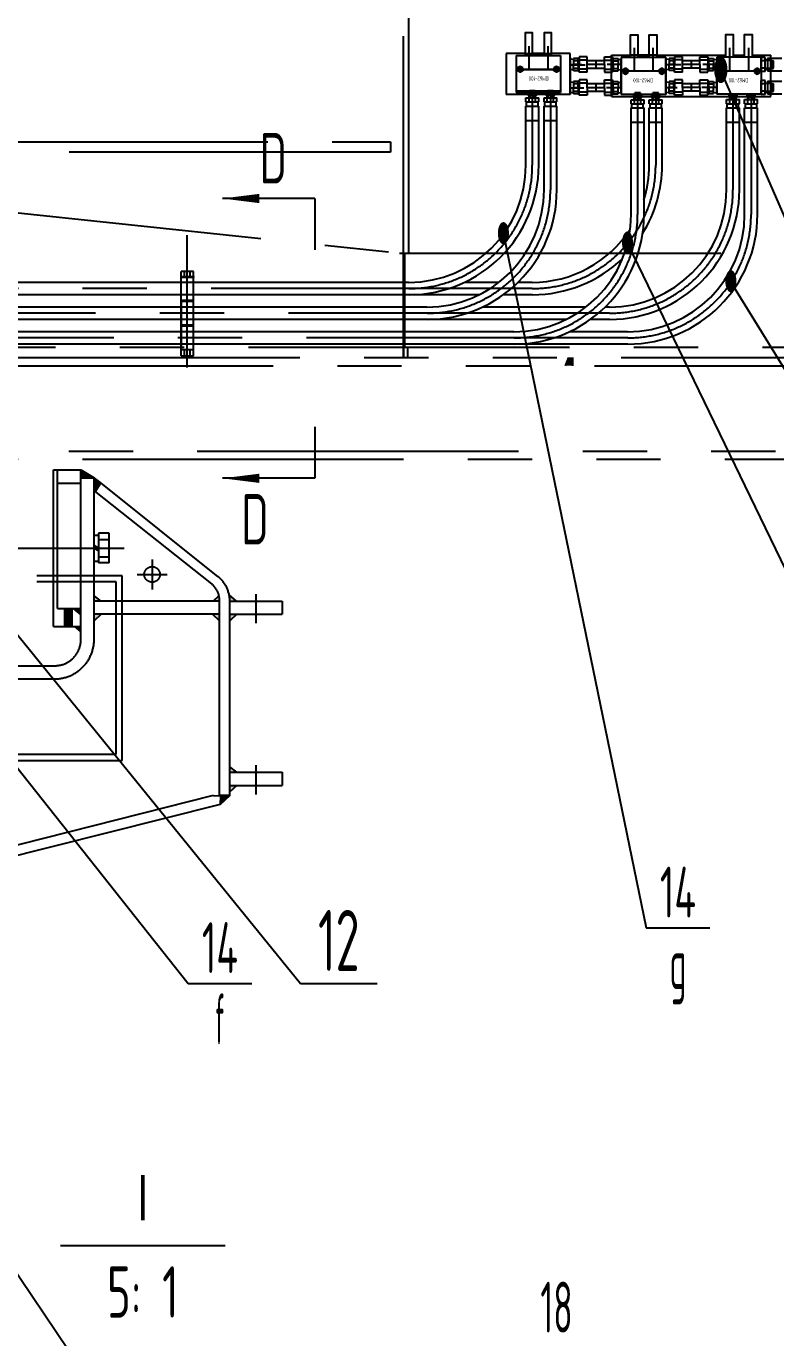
# Model space of a CAD drawing. Header units: millimetres. Extents: x 97 to 21097, y 66 to 14916.
# Drawn here: x 10329 to 12152, y 5263 to 8451 of the extents above; entities that cross this region are included whole.
import ezdxf
from ezdxf.enums import TextEntityAlignment as Align

# ---------------------------------------------------------------- set-up
doc = ezdxf.new("R2010")
doc.units = ezdxf.units.MM
doc.header["$LTSCALE"] = 500
doc.header["$MEASUREMENT"] = 0
doc.linetypes.add('G', pattern=[2, 1.25, -0.25, 0.25, -0.25])
doc.linetypes.add('K', pattern=[2.5, 1.25, -0.25, 0.25, -0.25, 0.25, -0.25])
for name, color, linetype in [('01', 7, 'Continuous'), ('02', 1, 'Continuous'), ('05', 4, 'G'), ('07', 6, 'K'), ('11', 3, 'Continuous')]:
    doc.layers.add(name, color=color, linetype=linetype)
doc.styles.get("Standard").update_dxf_attribs({"font": 'isocp', "width": 0.707, "bigfont": 'intecad.shx'})

# ---------------------------------------------------------------- blocks, each defined once
blk = doc.blocks.new('*U119')
at = {"layer": '01'}
for p, q in [((0, 7.1), (-6.5, 3.4)), ((-6.5, 3.4), (-6.5, 0)), ((-6.5, -3.4), (-6.5, 0)), ((6.5, 3.4), (0, 7.1)), ((6.5, 0), (6.5, 3.4)), ((6.5, 0), (6.5, -3.4)), ((0, -7.1), (-6.5, -3.4)), ((6.5, -3.4), (0, -7.1))]:
    blk.add_line(p, q, dxfattribs=at)
at = {"layer": '05'}
for p, q in [((-8.2, 0), (9, 0)), ((0, 8.7), (0, -8.3))]:
    blk.add_line(p, q, dxfattribs=at)

msp = doc.modelspace()

# ---------------------------------------------------------------- hatches: boundary and pattern name
at = {"layer": '07', "linetype": 'K', "ltscale": 1.25}
for points in [[(11639.6, 7626), (11658.7, 7626), (11658.7, 7646), (11647.6, 7646)], [(11647.6, 7646), (11658.7, 7646), (11658.7, 7626), (11639.6, 7626)], [(10494.2, 7353.5), (10462.2, 7372.5), (10462.2, 7353.5)], [(10510.5, 7340.9), (10494.2, 7353.5), (10494.2, 7321.5), (10497.1, 7319.2)], [(10443.4, 7035.5), (10462.2, 7019.9), (10462.2, 7035.5)], [(10462.2, 6978.9), (10462.2, 6991.5), (10446.2, 6991.5)], [(10824.2, 6580.7), (10801.5, 6580.7), (10801.5, 6580.4), (10801.1, 6559.2)]]:
    msp.add_hatch(color=6, dxfattribs=at).paths.add_polyline_path(points)
h = msp.add_hatch(color=6, dxfattribs=at)
h.paths.add_polyline_path([(10494.2, 7066.8), (10494.2, 7053.7), (10511.4, 7053.7)])
h.paths.add_polyline_path([(10494.2, 7005.8), (10511, 7021.7), (10494.2, 7021.7)])
h = msp.add_hatch(color=6, dxfattribs=at)
edge = h.paths.add_edge_path()
edge.add_line((10783.7, 7053.7), (10799.2, 7053.7))
edge.add_line((10799.2, 7053.7), (10799.2, 7055.5))
edge.add_ellipse((10748.2, 7055.5), major_axis=(-36.1, 36.1), ratio=1, start_angle=225, end_angle=238.2244)
edge.add_line((10797.9, 7067.2), (10783.7, 7053.7))
h.paths.add_polyline_path([(10799.2, 7005.8), (10799.2, 7021.7), (10781.9, 7021.7)])
h = msp.add_hatch(color=6, dxfattribs=at)
edge = h.paths.add_edge_path()
edge.add_line((10840.2, 7053.7), (10822.7, 7068.5))
edge.add_ellipse((10748.2, 7053.7), major_axis=(-53.7, 53.7), ratio=1, start_angle=225, end_angle=236.2577, ccw=False)
edge.add_line((10824.2, 7053.7), (10840.2, 7053.7))
h.paths.add_polyline_path([(10841.6, 7021.7), (10824.2, 7021.7), (10824.2, 7005.8)])
h = msp.add_hatch(color=6, dxfattribs=at)
h.paths.add_polyline_path([(10841.3, 6637.7), (10824.2, 6650.9), (10824.2, 6637.7)])
h.paths.add_polyline_path([(10841.6, 6605.7), (10824.2, 6605.7), (10824.2, 6589.8)])

# ---------------------------------------------------------------- linework, layer by layer
at = {"ltscale": 1.25}
for p, q in [((11714.3, 8367), (11714.3, 8349)), ((11946.3, 8367.3), (11946.3, 8349.3)), ((11714.3, 8311), (11714.3, 8293)), ((11946.3, 8311.3), (11946.3, 8293.3)), ((11551.9, 8277.2), (11551.9, 8282.8)), ((11559.9, 8285.6), (11559.9, 8272)), ((11567.9, 8277.2), (11567.9, 8282.8)), ((11595.9, 8277.2), (11595.9, 8282.8)), ((11603.9, 8285.6), (11603.9, 8272)), ((11611.9, 8277.2), (11611.9, 8282.8)), ((11807.9, 8272.8), (11807.9, 8278.4)), ((11815.9, 8281.2), (11815.9, 8267.6)), ((11823.9, 8272.8), (11823.9, 8278.4)), ((11851.9, 8272.8), (11851.9, 8278.4)), ((11859.9, 8281.2), (11859.9, 8267.6)), ((11867.9, 8272.8), (11867.9, 8278.4)), ((12039.9, 8273.1), (12039.9, 8278.7)), ((12047.9, 8281.5), (12047.9, 8267.9)), ((12055.9, 8273.1), (12055.9, 8278.7)), ((12083.9, 8273.1), (12083.9, 8278.7)), ((12091.9, 8281.5), (12091.9, 8267.9)), ((12099.9, 8273.1), (12099.9, 8278.7))]:
    msp.add_line(p, q, dxfattribs=at)
for points in [[(11569.4, 8289), (11569.4, 8282.8), (11550.4, 8282.8), (11550.4, 8289)], [(11613.4, 8289), (11613.4, 8282.8), (11594.4, 8282.8), (11594.4, 8289)], [(11825.4, 8284.6), (11825.4, 8278.4), (11806.4, 8278.4), (11806.4, 8284.6)], [(11869.4, 8284.6), (11869.4, 8278.4), (11850.4, 8278.4), (11850.4, 8284.6)], [(12057.4, 8284.9), (12057.4, 8278.7), (12038.4, 8278.7), (12038.4, 8284.9)], [(12101.4, 8284.9), (12101.4, 8278.7), (12082.4, 8278.7), (12082.4, 8284.9)]]:
    msp.add_lwpolyline(points, close=True, dxfattribs=at)
at = {"layer": '01', "ltscale": 1.25}
for p, q in [((11496.3, 8385.3), (11496.3, 8285.3)), ((11542.3, 8385.3), (11496.3, 8385.3)), ((11520.3, 8380), (11628.3, 8380)), ((11520.3, 8380), (11520.3, 8290)), ((11542.3, 8385.3), (11606.4, 8385.3)), ((11588.3, 8385.3), (11560.4, 8385.3)), ((11652.3, 8385.3), (11606.4, 8385.3)), ((11628.3, 8380), (11628.3, 8290)), ((11652.3, 8285.3), (11652.3, 8385.3)), ((11652.3, 8375.3), (11652.3, 8285.3)), ((11652.3, 8288.8), (11652.3, 8371.8)), ((11660.3, 8371), (11652.3, 8370.2)), ((11652.3, 8345.9), (11652.3, 8370.2)), ((11652.3, 8357.7), (11688.7, 8357.7)), ((11660.3, 8372.8), (11660.3, 8358)), ((11671.7, 8372.8), (11660.3, 8372.8)), ((11671.7, 8367), (11660.3, 8367)), ((11660.3, 8343.2), (11660.3, 8358)), ((11671.7, 8358), (11671.7, 8372.8)), ((11671.7, 8371.1), (11673.8, 8371.1)), ((11671.7, 8358), (11671.7, 8343.2)), ((11673.8, 8376.7), (11673.8, 8358)), ((11693.3, 8376.7), (11673.8, 8376.7)), ((11693.3, 8369), (11673.8, 8369)), ((11673.8, 8339.4), (11673.8, 8358)), ((11693.3, 8339.4), (11693.3, 8376.7)), ((11735.3, 8367), (11693.3, 8367)), ((11735.3, 8358), (11735.3, 8376.7)), ((11735.3, 8376.7), (11754.8, 8376.7)), ((11735.3, 8369), (11754.8, 8369)), ((11735.3, 8358), (11735.3, 8339.4)), ((11776.3, 8358), (11742.3, 8358)), ((11752.3, 8280.9), (11752.3, 8380.9)), ((11752.3, 8380.9), (11798.3, 8380.9)), ((11754.8, 8376.7), (11754.8, 8358)), ((11756.9, 8371.1), (11754.8, 8371.1)), ((11754.8, 8339.4), (11754.8, 8358)), ((11776.3, 8358), (11755, 8358)), ((11756.9, 8358), (11756.9, 8372.8)), ((11756.9, 8372.8), (11768.3, 8372.8)), ((11756.9, 8367), (11768.3, 8367)), ((11756.9, 8358), (11756.9, 8343.2)), ((11768.3, 8372.8), (11768.3, 8358)), ((11768.3, 8371), (11776.3, 8370.2)), ((11768.3, 8343.2), (11768.3, 8358)), ((11776.3, 8375.6), (11776.3, 8285.6)), ((11776.3, 8375.6), (11776.3, 8285.6)), ((11884.3, 8375.6), (11776.3, 8375.6)), ((11776.3, 8288.8), (11776.3, 8371.8)), ((11776.3, 8371.8), (11776.3, 8288.8)), ((11776.3, 8345.9), (11776.3, 8370.2)), ((11862.4, 8380.9), (11798.3, 8380.9)), ((11816.4, 8380.9), (11844.3, 8380.9)), ((11862.4, 8380.9), (12030.3, 8380.9)), ((11884.3, 8375.6), (11884.3, 8285.6)), ((11884.3, 8289.1), (11884.3, 8372.1)), ((11892.3, 8371.3), (11884.3, 8370.5)), ((11884.3, 8346.2), (11884.3, 8370.5)), ((11884.3, 8358), (11920.7, 8358)), ((11892.3, 8373.1), (11892.3, 8358.3)), ((11903.7, 8373.1), (11892.3, 8373.1)), ((11903.7, 8367.3), (11892.3, 8367.3)), ((11892.3, 8343.5), (11892.3, 8358.3)), ((11903.7, 8358.3), (11903.7, 8373.1)), ((11903.7, 8371.4), (11905.8, 8371.4)), ((11903.7, 8358.3), (11903.7, 8343.5)), ((11905.8, 8377), (11905.8, 8358.3)), ((11925.3, 8377), (11905.8, 8377)), ((11925.3, 8369.3), (11905.8, 8369.3)), ((11905.8, 8339.7), (11905.8, 8358.3)), ((11925.3, 8339.7), (11925.3, 8377)), ((11967.3, 8367.3), (11925.3, 8367.3)), ((11967.3, 8358.3), (11967.3, 8377)), ((11967.3, 8377), (11986.8, 8377)), ((11967.3, 8369.3), (11986.8, 8369.3)), ((11967.3, 8358.3), (11967.3, 8339.7)), ((12008.3, 8358.3), (11974.3, 8358.3)), ((11986.8, 8377), (11986.8, 8358.3)), ((11988.9, 8371.4), (11986.8, 8371.4)), ((11986.8, 8339.7), (11986.8, 8358.3)), ((12008.3, 8358.3), (11987, 8358.3)), ((11988.9, 8358.3), (11988.9, 8373.1)), ((11988.9, 8373.1), (12000.3, 8373.1)), ((11988.9, 8367.3), (12000.3, 8367.3)), ((11988.9, 8358.3), (11988.9, 8343.5)), ((12000.3, 8373.1), (12000.3, 8358.3)), ((12000.3, 8371.3), (12008.3, 8370.5)), ((12000.3, 8343.5), (12000.3, 8358.3)), ((12008.3, 8375.9), (12008.3, 8285.9)), ((12116.3, 8375.9), (12008.3, 8375.9)), ((12008.3, 8289.1), (12008.3, 8372.1)), ((12008.3, 8372.1), (12008.3, 8289.1)), ((12008.3, 8346.2), (12008.3, 8370.5)), ((12048.4, 8380.9), (12076.3, 8380.9)), ((12094.4, 8380.9), (12140.3, 8380.9)), ((12116.3, 8375.9), (12116.3, 8285.9)), ((12116.3, 8341), (12116.3, 8375.6)), ((12116.3, 8341), (12116.3, 8375.6)), ((12126.3, 8375.6), (12116.3, 8375.6)), ((12126.3, 8367), (12116.3, 8367)), ((12126.3, 8341), (12126.3, 8375.6)), ((12126.3, 8369.3), (12140.3, 8369.3)), ((12131.6, 8373.9), (12131.6, 8342.7)), ((12131.6, 8373.9), (12166.6, 8373.9)), ((12140.3, 8280.9), (12140.3, 8380.9)), ((12140.3, 8369.3), (12141.3, 8368.3)), ((12141.3, 8348.3), (12141.3, 8368.3)), ((12144.3, 8348.3), (12144.3, 8368.3)), ((12144.3, 8368.3), (12146.3, 8366.8)), ((12146.3, 8349.8), (12146.3, 8366.8)), ((11660.3, 8345.1), (11652.3, 8345.9)), ((11671.7, 8349), (11660.3, 8349)), ((11671.7, 8343.2), (11660.3, 8343.2)), ((11671.7, 8344.6), (11673.8, 8344.6)), ((11693.3, 8347), (11673.8, 8347)), ((11693.3, 8339.4), (11673.8, 8339.4)), ((11735.3, 8349), (11693.3, 8349)), ((11735.3, 8347), (11754.8, 8347)), ((11735.3, 8339.4), (11754.8, 8339.4)), ((11756.9, 8344.6), (11754.8, 8344.6)), ((11756.9, 8349), (11768.3, 8349)), ((11756.9, 8343.2), (11768.3, 8343.2)), ((11768.3, 8345.1), (11776.3, 8345.9)), ((11892.3, 8345.4), (11884.3, 8346.2)), ((11903.7, 8349.3), (11892.3, 8349.3)), ((11903.7, 8343.5), (11892.3, 8343.5)), ((11903.7, 8344.9), (11905.8, 8344.9)), ((11925.3, 8347.3), (11905.8, 8347.3)), ((11925.3, 8339.7), (11905.8, 8339.7)), ((11967.3, 8349.3), (11925.3, 8349.3)), ((11967.3, 8347.3), (11986.8, 8347.3)), ((11967.3, 8339.7), (11986.8, 8339.7)), ((11988.9, 8344.9), (11986.8, 8344.9)), ((11988.9, 8349.3), (12000.3, 8349.3)), ((11988.9, 8343.5), (12000.3, 8343.5)), ((12000.3, 8345.4), (12008.3, 8346.2)), ((12126.3, 8349.7), (12116.3, 8349.7)), ((12126.3, 8341), (12116.3, 8341)), ((12126.3, 8347.3), (12140.3, 8347.3)), ((12131.6, 8342.7), (12166.6, 8342.7)), ((12140.3, 8347.3), (12141.3, 8348.3)), ((12144.3, 8348.3), (12146.3, 8349.8)), ((11520.3, 8294.1), (11628.3, 8294.1)), ((11552.4, 8289), (11553.2, 8294.1)), ((11566.7, 8294.1), (11553.2, 8294.1)), ((11567.4, 8289), (11566.7, 8294.1)), ((11596.4, 8289), (11597.2, 8294.1)), ((11610.7, 8294.1), (11597.2, 8294.1)), ((11611.4, 8289), (11610.7, 8294.1)), ((11660.3, 8315), (11652.3, 8314.2)), ((11652.3, 8289.9), (11652.3, 8314.2)), ((11652.3, 8302), (11680.7, 8302)), ((11652.3, 8301.7), (11685.3, 8301.7)), ((11671.7, 8316.8), (11660.3, 8316.8)), ((11660.3, 8316.8), (11660.3, 8302)), ((11671.7, 8311), (11660.3, 8311)), ((11660.3, 8287.2), (11660.3, 8302)), ((11671.7, 8293), (11660.3, 8293)), ((11671.7, 8302), (11671.7, 8316.8)), ((11671.7, 8315.1), (11673.8, 8315.1)), ((11671.7, 8302), (11671.7, 8287.2)), ((11673.8, 8320.7), (11673.8, 8302)), ((11693.3, 8320.7), (11673.8, 8320.7)), ((11693.3, 8313), (11673.8, 8313)), ((11673.8, 8283.4), (11673.8, 8302)), ((11693.3, 8291), (11673.8, 8291)), ((11693.3, 8302), (11693.3, 8320.7)), ((11735.3, 8311), (11693.3, 8311)), ((11693.3, 8302), (11693.3, 8283.4)), ((11735.3, 8293), (11693.3, 8293)), ((11735.3, 8302), (11735.3, 8320.7)), ((11735.3, 8320.7), (11754.8, 8320.7)), ((11735.3, 8313), (11754.8, 8313)), ((11735.3, 8302), (11735.3, 8283.4)), ((11735.3, 8291), (11754.8, 8291)), ((11776.3, 8302), (11740, 8302)), ((11776.3, 8302), (11748, 8302)), ((11754.8, 8320.7), (11754.8, 8302)), ((11756.9, 8315.1), (11754.8, 8315.1)), ((11754.8, 8283.4), (11754.8, 8302)), ((11756.9, 8316.8), (11768.3, 8316.8)), ((11756.9, 8302), (11756.9, 8316.8)), ((11756.9, 8311), (11768.3, 8311)), ((11756.9, 8302), (11756.9, 8287.2)), ((11756.9, 8293), (11768.3, 8293)), ((11768.3, 8316.8), (11768.3, 8302)), ((11768.3, 8315), (11776.3, 8314.2)), ((11768.3, 8287.2), (11768.3, 8302)), ((11776.3, 8289.9), (11776.3, 8314.2)), ((11892.3, 8315.3), (11884.3, 8314.5)), ((11884.3, 8290.2), (11884.3, 8314.5)), ((11903.7, 8317.1), (11892.3, 8317.1)), ((11892.3, 8317.1), (11892.3, 8302.3)), ((11903.7, 8311.3), (11892.3, 8311.3)), ((11892.3, 8287.5), (11892.3, 8302.3)), ((11903.7, 8293.3), (11892.3, 8293.3)), ((11903.7, 8302.3), (11903.7, 8317.1)), ((11903.7, 8315.4), (11905.8, 8315.4)), ((11903.7, 8302.3), (11903.7, 8287.5)), ((11925.3, 8321), (11905.8, 8321)), ((11905.8, 8321), (11905.8, 8302.3)), ((11925.3, 8313.3), (11905.8, 8313.3)), ((11905.8, 8283.7), (11905.8, 8302.3)), ((11925.3, 8291.3), (11905.8, 8291.3)), ((11925.3, 8302.3), (11925.3, 8321)), ((11967.3, 8311.3), (11925.3, 8311.3)), ((11925.3, 8302.3), (11925.3, 8283.7)), ((11967.3, 8293.3), (11925.3, 8293.3)), ((11967.3, 8302.3), (11967.3, 8321)), ((11967.3, 8321), (11986.8, 8321)), ((11967.3, 8313.3), (11986.8, 8313.3)), ((11967.3, 8302.3), (11967.3, 8283.7)), ((11967.3, 8291.3), (11986.8, 8291.3)), ((12008.3, 8302.3), (11972, 8302.3)), ((12008.3, 8302.3), (11980, 8302.3)), ((11986.8, 8321), (11986.8, 8302.3)), ((11988.9, 8315.4), (11986.8, 8315.4)), ((11986.8, 8283.7), (11986.8, 8302.3)), ((11988.9, 8317.1), (12000.3, 8317.1)), ((11988.9, 8302.3), (11988.9, 8317.1)), ((11988.9, 8311.3), (12000.3, 8311.3)), ((11988.9, 8302.3), (11988.9, 8287.5)), ((11988.9, 8293.3), (12000.3, 8293.3)), ((12000.3, 8317.1), (12000.3, 8302.3)), ((12000.3, 8315.3), (12008.3, 8314.5)), ((12000.3, 8287.5), (12000.3, 8302.3)), ((12008.3, 8290.2), (12008.3, 8314.5)), ((12126.3, 8319.6), (12116.3, 8319.6)), ((12116.3, 8285), (12116.3, 8319.6)), ((12116.3, 8285), (12116.3, 8319.6)), ((12126.3, 8311), (12116.3, 8311)), ((12126.3, 8293.7), (12116.3, 8293.7)), ((12126.3, 8285), (12126.3, 8319.6)), ((12126.3, 8313.3), (12140.3, 8313.3)), ((12126.3, 8291.3), (12140.3, 8291.3)), ((12131.6, 8317.9), (12131.6, 8286.7)), ((12131.6, 8317.9), (12166.6, 8317.9)), ((12140.3, 8313.3), (12141.3, 8312.3)), ((12140.3, 8291.3), (12141.3, 8292.3)), ((12141.3, 8292.3), (12141.3, 8312.3)), ((12144.3, 8292.3), (12144.3, 8312.3)), ((12144.3, 8312.3), (12146.3, 8310.8)), ((12144.3, 8292.3), (12146.3, 8293.8)), ((12146.3, 8293.8), (12146.3, 8310.8)), ((11652.3, 8285.3), (11496.3, 8285.3)), ((11520.3, 8290), (11628.3, 8290)), ((11544.3, 8267.2), (11544.3, 8277.2)), ((11546.1, 8257.2), (11546.1, 8267.2)), ((11552.1, 8267.2), (11552.1, 8277.2)), ((11559.9, 8282.8), (11559.9, 8289)), ((11567.7, 8267.2), (11567.7, 8277.2)), ((11573.7, 8257.2), (11573.7, 8267.2)), ((11575.5, 8267.2), (11575.5, 8277.2)), ((11588.3, 8267.2), (11588.3, 8277.2)), ((11590.1, 8257.2), (11590.1, 8267.2)), ((11596.1, 8267.2), (11596.1, 8277.2)), ((11603.9, 8282.8), (11603.9, 8289)), ((11611.7, 8267.2), (11611.7, 8277.2)), ((11617.7, 8257.2), (11617.7, 8267.2)), ((11619.5, 8267.2), (11619.5, 8277.2)), ((11660.3, 8289.1), (11652.3, 8289.9)), ((11671.7, 8287.2), (11660.3, 8287.2)), ((11671.7, 8288.6), (11673.8, 8288.6)), ((11693.3, 8283.4), (11673.8, 8283.4)), ((11735.3, 8283.4), (11754.8, 8283.4)), ((11752.3, 8280.9), (12140.3, 8280.9)), ((11756.9, 8288.6), (11754.8, 8288.6)), ((11756.9, 8287.2), (11768.3, 8287.2)), ((11768.3, 8289.1), (11776.3, 8289.9)), ((11884.3, 8285.6), (11776.3, 8285.6)), ((11800.3, 8262.8), (11800.3, 8272.8)), ((11802.1, 8252.8), (11802.1, 8262.8)), ((11808.1, 8262.8), (11808.1, 8272.8)), ((11808.4, 8284.6), (11809.2, 8289.7)), ((11822.7, 8289.7), (11809.2, 8289.7)), ((11815.9, 8278.4), (11815.9, 8284.6)), ((11823.4, 8284.6), (11822.7, 8289.7)), ((11823.7, 8262.8), (11823.7, 8272.8)), ((11829.7, 8252.8), (11829.7, 8262.8)), ((11831.5, 8262.8), (11831.5, 8272.8)), ((11844.3, 8262.8), (11844.3, 8272.8)), ((11846.1, 8252.8), (11846.1, 8262.8)), ((11852.1, 8262.8), (11852.1, 8272.8)), ((11852.4, 8284.6), (11853.2, 8289.7)), ((11866.7, 8289.7), (11853.2, 8289.7)), ((11859.9, 8278.4), (11859.9, 8284.6)), ((11867.4, 8284.6), (11866.7, 8289.7)), ((11867.7, 8262.8), (11867.7, 8272.8)), ((11873.7, 8252.8), (11873.7, 8262.8)), ((11875.5, 8262.8), (11875.5, 8272.8)), ((11892.3, 8289.4), (11884.3, 8290.2)), ((11903.7, 8287.5), (11892.3, 8287.5)), ((11903.7, 8288.9), (11905.8, 8288.9)), ((11925.3, 8283.7), (11905.8, 8283.7)), ((11967.3, 8283.7), (11986.8, 8283.7)), ((11988.9, 8288.9), (11986.8, 8288.9)), ((11988.9, 8287.5), (12000.3, 8287.5)), ((12000.3, 8289.4), (12008.3, 8290.2)), ((12116.3, 8285.9), (12008.3, 8285.9)), ((12032.3, 8263.1), (12032.3, 8273.1)), ((12034.1, 8253.1), (12034.1, 8263.1)), ((12040.1, 8263.1), (12040.1, 8273.1)), ((12047.9, 8278.7), (12047.9, 8284.9)), ((12055.7, 8263.1), (12055.7, 8273.1)), ((12061.7, 8253.1), (12061.7, 8263.1)), ((12063.5, 8263.1), (12063.5, 8273.1)), ((12076.3, 8263.1), (12076.3, 8273.1)), ((12078.1, 8253.1), (12078.1, 8263.1)), ((12084.1, 8263.1), (12084.1, 8273.1)), ((12091.9, 8278.7), (12091.9, 8284.9)), ((12099.7, 8263.1), (12099.7, 8273.1)), ((12105.7, 8253.1), (12105.7, 8263.1)), ((12107.5, 8263.1), (12107.5, 8273.1)), ((12126.3, 8285), (12116.3, 8285)), ((12131.6, 8286.7), (12166.6, 8286.7)), ((11544.3, 8113.6), (11544.3, 8257.2)), ((11575.5, 8113.6), (11575.5, 8257.2)), ((11588.3, 8053.6), (11588.3, 8257.2)), ((11619.5, 8053.6), (11619.5, 8257.2)), ((11800.3, 7993.6), (11800.3, 8252.8)), ((11831.5, 7993.6), (11831.5, 8252.8)), ((11844.3, 8113.6), (11844.3, 8252.8)), ((11875.5, 8113.6), (11875.5, 8252.8)), ((12032.3, 8053.6), (12032.3, 8253.1)), ((12063.5, 8053.6), (12063.5, 8253.1)), ((12076.3, 7993.6), (12076.3, 8253.1)), ((12107.5, 7993.6), (12107.5, 8253.1)), ((11031.2, 8032.5), (11031.2, 7907.5)), ((11259.3, 7828.6), (9803, 7828.6)), ((11478.3, 7828.6), (11394.7, 7828.6)), ((11559.3, 7828.6), (11525, 7828.6)), ((11430.6, 7798.6), (9803, 7798.6)), ((11560.5, 7798.6), (11489.4, 7798.6)), ((11303.3, 7768.6), (9803, 7768.6)), ((11690.3, 7768.6), (11438.7, 7768.6)), ((11747.3, 7768.6), (11737, 7768.6)), ((11642.6, 7738.6), (9803, 7738.6)), ((11748.5, 7738.6), (11701.4, 7738.6)), ((11515.3, 7708.6), (9803, 7708.6)), ((11791.3, 7708.6), (11650.7, 7708.6)), ((11792.5, 7678.6), (9803, 7678.6)), ((11031.2, 7477.2), (11031.2, 7352.2)), ((10562.5, 7115.2), (10354.5, 7115.2)), ((10562.5, 6666.3), (10562.5, 7115.2)), ((10547.5, 7100.2), (10354.5, 7100.2)), ((10547.5, 6681.3), (10547.5, 7100.2)), ((9719, 6681.3), (10547.5, 6681.3)), ((9734, 6666.3), (10562.5, 6666.3)), ((10812.6, 5486.3), (10412.6, 5486.3))]:
    msp.add_line(p, q, dxfattribs=at)
at = {"layer": '01', "color": 7, "linetype": 'Continuous', "ltscale": 1.25}
for p, q in [((12141.3, 8368.3), (12144.3, 8368.3)), ((12141.3, 8348.3), (12144.3, 8348.3)), ((12141.3, 8312.3), (12144.3, 8312.3)), ((12141.3, 8292.3), (12144.3, 8292.3)), ((11544.3, 8277.2), (11575.5, 8277.2)), ((11544.3, 8267.2), (11575.5, 8267.2)), ((11588.3, 8277.2), (11619.5, 8277.2)), ((11588.3, 8267.2), (11619.5, 8267.2)), ((11800.3, 8272.8), (11831.5, 8272.8)), ((11800.3, 8262.8), (11831.5, 8262.8)), ((11844.3, 8272.8), (11875.5, 8272.8)), ((11844.3, 8262.8), (11875.5, 8262.8)), ((12032.3, 8273.1), (12063.5, 8273.1)), ((12032.3, 8263.1), (12063.5, 8263.1)), ((12076.3, 8273.1), (12107.5, 8273.1)), ((12076.3, 8263.1), (12107.5, 8263.1)), ((11544.3, 8257.2), (11575.5, 8257.2)), ((11588.3, 8257.2), (11619.5, 8257.2)), ((11800.3, 8252.8), (11831.5, 8252.8)), ((11844.3, 8252.8), (11875.5, 8252.8)), ((12032.3, 8253.1), (12063.5, 8253.1)), ((12076.3, 8253.1), (12107.5, 8253.1)), ((11544.3, 8222.2), (11575.5, 8222.2)), ((11588.3, 8222.2), (11619.5, 8222.2)), ((11800.3, 8217.8), (11831.5, 8217.8)), ((11844.3, 8217.8), (11875.5, 8217.8)), ((12032.3, 8218.1), (12063.5, 8218.1)), ((12076.3, 8218.1), (12107.5, 8218.1)), ((10705.7, 7650.1), (10705.7, 7855.1)), ((10735.7, 7855.1), (10705.7, 7855.1)), ((10713.7, 7840.1), (10713.7, 7855.1)), ((10727.7, 7840.1), (10727.7, 7855.1)), ((10735.7, 7650.1), (10735.7, 7855.1)), ((10705.7, 7840.1), (10705.7, 7843.1)), ((10735.7, 7842.1), (10705.7, 7842.1)), ((10735.7, 7840.1), (10705.7, 7840.1)), ((10735.7, 7840.1), (10705.7, 7840.1)), ((10735.7, 7843.1), (10735.7, 7840.1)), ((10705.7, 7785.1), (10735.7, 7785.1)), ((10705.7, 7782.1), (10705.7, 7725.1)), ((10735.7, 7782.1), (10705.7, 7782.1)), ((10735.7, 7725.1), (10735.7, 7782.1)), ((10705.7, 7725.1), (10735.7, 7725.1)), ((10705.7, 7722.1), (10705.7, 7665.1)), ((10735.7, 7722.1), (10705.7, 7722.1)), ((10735.7, 7665.1), (10735.7, 7722.1)), ((10705.7, 7665.1), (10735.7, 7665.1)), ((10713.7, 7650.1), (10713.7, 7665.1)), ((10727.7, 7650.1), (10727.7, 7665.1)), ((10705.7, 7650.1), (10735.7, 7650.1))]:
    msp.add_line(p, q, dxfattribs=at)
at = {"layer": '01', "ltscale": 1.25}
for points in [[(11542.3, 8380), (11560.4, 8380), (11560.4, 8435), (11542.3, 8435)], [(11588.3, 8380), (11606.4, 8380), (11606.4, 8435), (11588.3, 8435)], [(11816.4, 8375.6), (11798.3, 8375.6), (11798.3, 8430.6), (11816.4, 8430.6)], [(11862.4, 8375.6), (11844.3, 8375.6), (11844.3, 8430.6), (11862.4, 8430.6)], [(12048.4, 8375.9), (12030.3, 8375.9), (12030.3, 8430.9), (12048.4, 8430.9)], [(12094.4, 8375.9), (12076.3, 8375.9), (12076.3, 8430.9), (12094.4, 8430.9)]]:
    msp.add_lwpolyline(points, close=True, dxfattribs=at)
for centre in [(11530.3, 8346.7), (11530.3, 8346.7), (11530.3, 8346.4), (11618.3, 8346.7), (11618.3, 8346.4), (11618.7, 8346.9), (11618.7, 8346.9), (11786, 8342.5), (11786, 8342.5), (11786.3, 8342.3), (11786.3, 8342), (11874.3, 8342.3), (11874.3, 8342.3), (11874.3, 8342), (12018, 8342.5), (12018, 8342.5), (12018.3, 8342.3), (12106.3, 8342.3), (12106.3, 8342.3)]:
    msp.add_circle(centre, 4.3, dxfattribs=at)
for centre, radius, start, end in [((11259.3, 8113.6), 285, 270, 0), ((11260.5, 8113.6), 315, 270, 0), ((11560.5, 8113.6), 315, 328.1585, 0), ((11559.3, 8113.6), 285, 342.7474, 0), ((11303.3, 8053.6), 285, 270, 0), ((11304.5, 8053.6), 315, 270, 0), ((11747.3, 8053.6), 285, 270, 0), ((11748.5, 8053.6), 315, 270, 0), ((11515.3, 7993.6), 285, 270, 0), ((11516.5, 7993.6), 315, 270, 0), ((11791.3, 7993.6), 285, 270, 0), ((11792.5, 7993.6), 315, 270, 0), ((11559.3, 8113.6), 285, 270, 326.906), ((11560.5, 8113.6), 315, 270, 314.1335)]:
    msp.add_arc(centre, radius, start, end, dxfattribs=at)
at = {"layer": '02', "ltscale": 1.25}
for p, q in [((12141.3, 8368.3), (12126.3, 8368.3)), ((12018.3, 8342.3), (12773.3, 6609.1)), ((12141.3, 8348.3), (12126.3, 8348.3)), ((12141.3, 8312.3), (12126.3, 8312.3)), ((12141.3, 8292.3), (12126.3, 8292.3)), ((11031.2, 8032.5), (10806.2, 8032.5)), ((11489.6, 7945.6), (11836.6, 6259.2)), ((11791.4, 7922.8), (12596.6, 6259.2)), ((12042.7, 7828.9), (13010.9, 6259.2)), ((9475.5, 7693.6), (10722.7, 6124.3)), ((9733.7, 7678), (10996.2, 6124.3)), ((11031.2, 7352.2), (10806.2, 7352.2)), ((11836.6, 6259.2), (11991.6, 6259.2)), ((10722.7, 6124.3), (10877.7, 6124.3)), ((10996.2, 6124.3), (11182.2, 6124.3)), ((10577, 5016.5), (10127.1, 5683.9))]:
    msp.add_line(p, q, dxfattribs=at)
at = {"layer": '02', "color": 1, "linetype": 'Continuous', "ltscale": 1.25}
for p, q in [((11554.5, 8277.2), (11554.5, 8282.8)), ((11565.3, 8277.2), (11565.3, 8282.8)), ((11598.5, 8277.2), (11598.5, 8282.8)), ((11609.3, 8277.2), (11609.3, 8282.8)), ((11810.5, 8272.8), (11810.5, 8278.4)), ((11821.3, 8272.8), (11821.3, 8278.4)), ((11854.5, 8272.8), (11854.5, 8278.4)), ((11865.3, 8272.8), (11865.3, 8278.4)), ((12042.5, 8273.1), (12042.5, 8278.7)), ((12053.3, 8273.1), (12053.3, 8278.7)), ((12086.5, 8273.1), (12086.5, 8278.7)), ((12097.3, 8273.1), (12097.3, 8278.7))]:
    msp.add_line(p, q, dxfattribs=at)
at = {"layer": '02', "ltscale": 1.25}
for points in [[(10806.2, 8032.5, 0, 22.5, 0), (10896.2, 8032.5, 0, 0, 0)], [(10806.2, 7352.2, 0, 22.5, 0), (10896.2, 7352.2, 0, 0, 0)]]:
    msp.add_lwpolyline(points, format="xyseb", dxfattribs=at)
at = {"layer": '05', "color": 4, "linetype": 'G', "ltscale": 1.25}
for p, q in [((11551.3, 8403.2), (11551.3, 8346.4)), ((11597.3, 8403.2), (11597.3, 8346.4)), ((11807.3, 8398.8), (11807.3, 8342)), ((11853.3, 8398.8), (11853.3, 8342)), ((12039.3, 8399.1), (12039.3, 8342.3)), ((12085.3, 8399.1), (12085.3, 8342.3)), ((11652.3, 8358), (11680, 8358)), ((11735.3, 8358), (11693.3, 8358)), ((11776.3, 8358), (11748.7, 8358)), ((11884.3, 8358.3), (11912, 8358.3)), ((11967.3, 8358.3), (11925.3, 8358.3)), ((12008.3, 8358.3), (11980.7, 8358.3)), ((11520.3, 8346.7), (11628.3, 8346.7)), ((11520.3, 8346.4), (11628.3, 8346.4)), ((11884.3, 8342.3), (11776.3, 8342.3)), ((11884.3, 8342), (11776.3, 8342)), ((12116.3, 8342.3), (12008.3, 8342.3)), ((11652.3, 8302), (11680, 8302)), ((11735.3, 8302), (11693.3, 8302)), ((11776.3, 8302), (11748.7, 8302)), ((11884.3, 8302.3), (11912, 8302.3)), ((11967.3, 8302.3), (11925.3, 8302.3)), ((12008.3, 8302.3), (11980.7, 8302.3)), ((11559.9, 8285.6), (11559.9, 8113.6)), ((11603.9, 8285.6), (11603.9, 8053.6)), ((11815.9, 8281.2), (11815.9, 7993.6)), ((11859.9, 8281.2), (11859.9, 8113.6)), ((12047.9, 8281.5), (12047.9, 8053.6)), ((12091.9, 8281.5), (12091.9, 7993.6)), ((10720.7, 7621.6), (10720.7, 7943.2)), ((10720.7, 7640.4), (10720.7, 7911.7)), ((11559.9, 7813.6), (8591.3, 7813.6)), ((11747.9, 7753.6), (8681.8, 7753.6)), ((11791.9, 7693.6), (7759.7, 7693.6)), ((11791.9, 7693.6), (7759.7, 7693.6))]:
    msp.add_line(p, q, dxfattribs=at)
at = {"layer": '05', "ltscale": 1.25}
for p, q in [((11672.8, 8358), (11659.3, 8358)), ((11904.8, 8358.3), (11891.3, 8358.3)), ((11672.8, 8302), (11659.3, 8302)), ((11904.8, 8302.3), (11891.3, 8302.3))]:
    msp.add_line(p, q, dxfattribs=at)
at = {"layer": '05', "color": 4, "linetype": 'G', "ltscale": 1.25}
for centre in [(11259.9, 8113.6), (11559.9, 8113.6), (11303.9, 8053.6), (11747.9, 8053.6), (11515.9, 7993.6), (11791.9, 7993.6)]:
    msp.add_arc(centre, 300, 270, 0, dxfattribs=at)
at = {"layer": '07', "color": 6, "linetype": 'K', "ltscale": 1.25}
for p, q in [((11246.7, 7646), (11246.7, 9399)), ((11259.2, 7900), (11259.2, 9170)), ((10135.6, 8170), (11214.6, 8170)), ((11214.6, 8170), (11214.6, 8145)), ((11214.6, 8145), (8065.1, 8145)), ((10122.7, 8017), (11236.7, 7900)), ((11236.7, 7900), (14786.8, 7900)), ((11249.9, 7671), (11249.9, 7900)), ((11249.9, 7671), (11249.9, 7900)), ((9306.9, 7671), (15835.4, 7671)), ((11246.7, 7671), (11246.7, 7646)), ((11256.2, 7671), (11256.2, 7646)), ((11256.2, 7671), (11256.2, 7646)), ((7023.2, 7626), (15836.8, 7626)), ((7088.5, 7646), (15836.2, 7646)), ((11647.6, 7646), (11639.6, 7626)), ((11647.6, 7646), (11639.6, 7626)), ((11658.7, 7626), (11658.7, 7646)), ((11658.7, 7626), (11658.7, 7646)), ((8903.2, 7398.5), (17857, 7398.5)), ((9182.7, 7418.5), (17861.1, 7418.5)), ((10395.2, 7373), (10462.2, 7373)), ((10395.2, 7372.5), (10462.2, 7372.5)), ((10395.3, 6992), (10395.3, 7373)), ((10405.2, 7035.5), (10405.2, 7372.5)), ((10462.2, 6960.5), (10462.2, 7373)), ((10462.2, 7372.5), (10494.2, 7353.5)), ((10405.2, 7340.5), (10462.2, 7340.5)), ((10462.2, 7353.5), (10494.2, 7353.5)), ((10494.2, 6960.5), (10494.2, 7353.5)), ((10510.5, 7340.9), (10494.2, 7353.5)), ((10497.1, 7319.2), (10510.5, 7340.9)), ((10795.7, 7113), (10510.5, 7340.9)), ((10494.2, 7321.5), (10779.9, 7095.5)), ((10494.2, 7214.3), (10504.7, 7214.3)), ((10504.7, 7218.5), (10504.7, 7146.5)), ((10530.7, 7218.5), (10504.7, 7218.5)), ((10530.7, 7146.5), (10530.7, 7218.5)), ((8343.4, 7182.5), (10567, 7182.5)), ((10504.7, 7182.5), (10494.2, 7188.6)), ((10494.2, 7182.5), (10504.7, 7176.5)), ((10504.7, 7203.5), (10530.7, 7203.5)), ((10494.2, 7150.8), (10504.7, 7150.8)), ((10504.7, 7161.5), (10530.7, 7161.5)), ((10530.7, 7146.5), (10504.7, 7146.5)), ((10635.2, 7155.1), (10635.2, 7081.9)), ((10598.6, 7118.5), (10671.8, 7118.5)), ((10511.4, 7053.7), (10494.2, 7066.8)), ((10799.2, 7053.7), (10494.2, 7053.7)), ((10783.7, 7053.7), (10797.9, 7067.2)), ((10799.2, 6580.7), (10799.2, 7055.5)), ((10840.2, 7053.7), (10822.7, 7068.5)), ((10824.2, 6580.7), (10824.2, 7053.7)), ((10824.2, 7053.7), (10951.2, 7053.7)), ((10887.7, 7070.7), (10887.7, 6999.6)), ((10951.2, 7053.7), (10951.2, 7021.7)), ((10405.2, 7035.5), (10462.2, 7035.5)), ((10422.2, 7035.5), (10422.2, 6992)), ((10423.7, 7035.5), (10423.7, 6992)), ((10425.2, 7035.5), (10425.2, 6992)), ((10426.7, 7035.5), (10426.7, 6992)), ((10428.2, 7035.5), (10428.2, 6992)), ((10429.7, 7035.5), (10429.7, 6992)), ((10431.2, 7035.5), (10431.2, 6992)), ((10432.7, 7035.5), (10432.7, 6992)), ((10434.2, 7035.5), (10434.2, 6992)), ((10435.7, 7035.5), (10435.7, 6992)), ((10437.2, 7035.5), (10437.2, 6992)), ((10438.7, 7035.5), (10438.7, 6992)), ((10440.2, 7035.5), (10440.2, 6991.5)), ((10443.4, 7035.5), (10462.2, 7019.9)), ((10799.2, 7021.7), (10494.2, 7021.7)), ((10511, 7021.7), (10494.2, 7005.8)), ((10781.9, 7021.7), (10799.2, 7005.8)), ((10824.2, 7021.7), (10951.2, 7021.7)), ((10841.6, 7021.7), (10824.2, 7005.8)), ((10395.2, 6992), (10440.2, 6992)), ((10440.2, 6991.5), (10462.2, 6991.5)), ((10446.2, 6991.5), (10462.2, 6978.9)), ((8541.2, 6896.5), (10398.2, 6896.5)), ((8541.2, 6864.5), (10398.2, 6864.5)), ((10841.3, 6637.7), (10824.2, 6650.9)), ((10824.2, 6637.7), (10951.2, 6637.7)), ((10887.7, 6654.7), (10887.7, 6583.6)), ((10951.2, 6637.7), (10951.2, 6605.7)), ((10824.2, 6605.7), (10951.2, 6605.7)), ((10841.6, 6605.7), (10824.2, 6589.8)), ((10783.9, 6580.6), (9220.7, 6187.1)), ((10783.9, 6580.6), (10801.5, 6580.4)), ((10824.2, 6580.7), (10799.2, 6580.7)), ((10824.2, 6580.7), (10801.1, 6559.2)), ((10801.5, 6580.4), (10801.1, 6559.2)), ((10801.5, 6580.4), (10801.5, 6580.7)), ((10801.1, 6559.2), (9226.8, 6162.8))]:
    msp.add_line(p, q, dxfattribs=at)
msp.add_circle((10635.2, 7118.5), 19, dxfattribs=at)
for centre, radius, start, end in [((10748.2, 7053.7), 76, 0, 51.37), ((10748.2, 7055.5), 51, 0, 51.6486), ((10398.2, 6960.5), 96, 270, 0), ((10398.2, 6960.5), 64, 270, 0)]:
    msp.add_arc(centre, radius, start, end, dxfattribs=at)

# ---------------------------------------------------------------- block references
at = {"ltscale": 1.25}
for p in [(11530, 8346.5), (11618.3, 8346.7)]:
    msp.add_blockref('*U119', p, dxfattribs=at)
at = {"ltscale": 1.25, "xscale": -1}
for p in [(11786.3, 8342.3), (11874.7, 8342.1), (12018.3, 8342.3), (12106.7, 8342.1)]:
    msp.add_blockref('*U119', p, dxfattribs=at)

# ---------------------------------------------------------------- texts
at = {"ltscale": 1.25, "char_height": 10.5, "width": 48.512, "rotation": 180}
for insert, attachment_point in [((11551.5, 8329.5), 9), ((11853.1, 8325.1), 7), ((12085.1, 8325.4), 7)]:
    msp.add_mtext('DM62-100', dxfattribs=dict(at, insert=insert, attachment_point=attachment_point))
at = {"layer": '02', "ltscale": 1.25, "width": 0.605172}
for height, p, p2 in [(60, (12000.3, 8312.3), (12036.3, 8312.3)), (50, (11474.6, 7920.6), (11504.6, 7920.6)), (50, (11776.4, 7897.8), (11806.4, 7897.8)), (50, (12027.7, 7803.9), (12057.7, 7803.9))]:
    msp.add_text('●', height=height, dxfattribs=at).set_placement(p, p2, align=Align.FIT)
at = {"layer": '11', "ltscale": 1.25, "width": 0.707}
for p in [(10896.2, 8032.5), (10851.8, 7154.7)]:
    msp.add_text('D', height=122.5, dxfattribs=at).set_placement(p, align=Align.BOTTOM_LEFT)
at = {"layer": '11', "ltscale": 1.25}
for s, height, width, p, p2 in [('14', 123.74, 0.614783, (11870.3, 6284.2), (11957.8, 6284.2)), ('12', 148.49, 0.611465, (11038.8, 6154.3), (11139.6, 6154.3)), ('14', 123.74, 0.614783, (10756.4, 6149.3), (10843.9, 6149.3)), ('g', 123.7, 0.569812, (11893.4, 6110.5), (11934.7, 6110.5)), ('f', 123.7, 0.471333, (10787, 5975.6), (10813.3, 5975.6)), ('18', 123.74, 0.606, (11579.4, 5275), (11658.1, 5275))]:
    msp.add_text(s, height=height, dxfattribs=dict(at, width=width)).set_placement(p, p2, align=Align.FIT)
at = {"layer": '11', "ltscale": 1.25, "width": 0.707}
for s, p in [('Ⅰ', (10612.6, 5536.3)), ('5: 1', (10612.6, 5311.3))]:
    msp.add_text(s, height=125, dxfattribs=at).set_placement(p, align=Align.CENTER)

doc.saveas('drawing.dxf')
